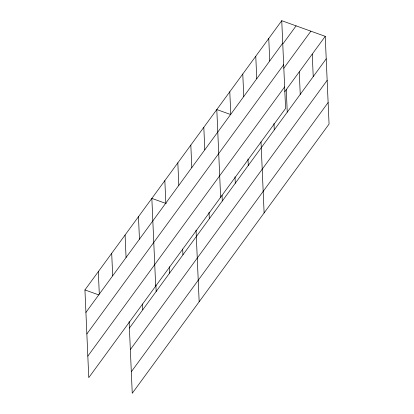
<?xml version="1.0" encoding="UTF-8"?>
<svg xmlns="http://www.w3.org/2000/svg" width="414" height="414" viewBox="0 0 414 414"><rect width="100%" height="100%" fill="white"/><g stroke="black" fill="none" stroke-linecap="round" stroke-linejoin="round"><path stroke-width="0.62" d="M281.748 20.7L285.582 108.421L88.767 377.656L84.937 289.935L281.748 20.7L325.233 36.344L329.063 124.065L132.252 393.3L129.121 321.647M85.915 312.43L282.731 43.191M283.109 43.63L296.098 25.865M86.857 333.953L283.673 64.719M283.792 68.243L310.883 31.185M87.825 356.128L284.641 86.893M284.78 91.685L325.233 36.344M129.401 328.074L326.216 58.84M130.343 349.597L327.158 80.363M131.31 371.777L328.126 102.537M230.551 114.497L216.801 109.55L220.631 197.266M166.2 203.559L151.85 198.394L155.685 286.115M84.937 289.935L98.687 294.882M312.244 54.115L313.227 76.606M299.255 71.886L300.238 94.376M286.265 89.652L287.249 112.147M273.975 123.491L274.259 129.913M268.758 38.471L269.742 60.961M261.017 141.904L264.116 212.91M255.769 56.237L256.752 78.732M247.996 159.028L248.276 165.455M242.78 74.008L243.763 96.503M235.007 176.799L235.287 183.226M229.791 91.779L230.774 114.269M222.044 195.211L222.297 200.992M209.029 212.335L209.308 218.763M203.812 127.315L204.795 149.811M196.039 230.106L199.165 301.759M190.823 145.086L191.806 167.582M182.683 249.057L182.936 254.843M177.834 162.857L178.812 185.348M169.269 266.725L169.554 273.147M164.844 180.628L165.823 203.119M155.887 285.029L156.171 291.456M142.535 303.979L142.783 309.765M138.467 216.703L139.451 239.199M125.085 235.012L126.068 257.503M111.702 253.321L112.686 275.812M98.32 271.631L99.303 294.121"/></g></svg>
